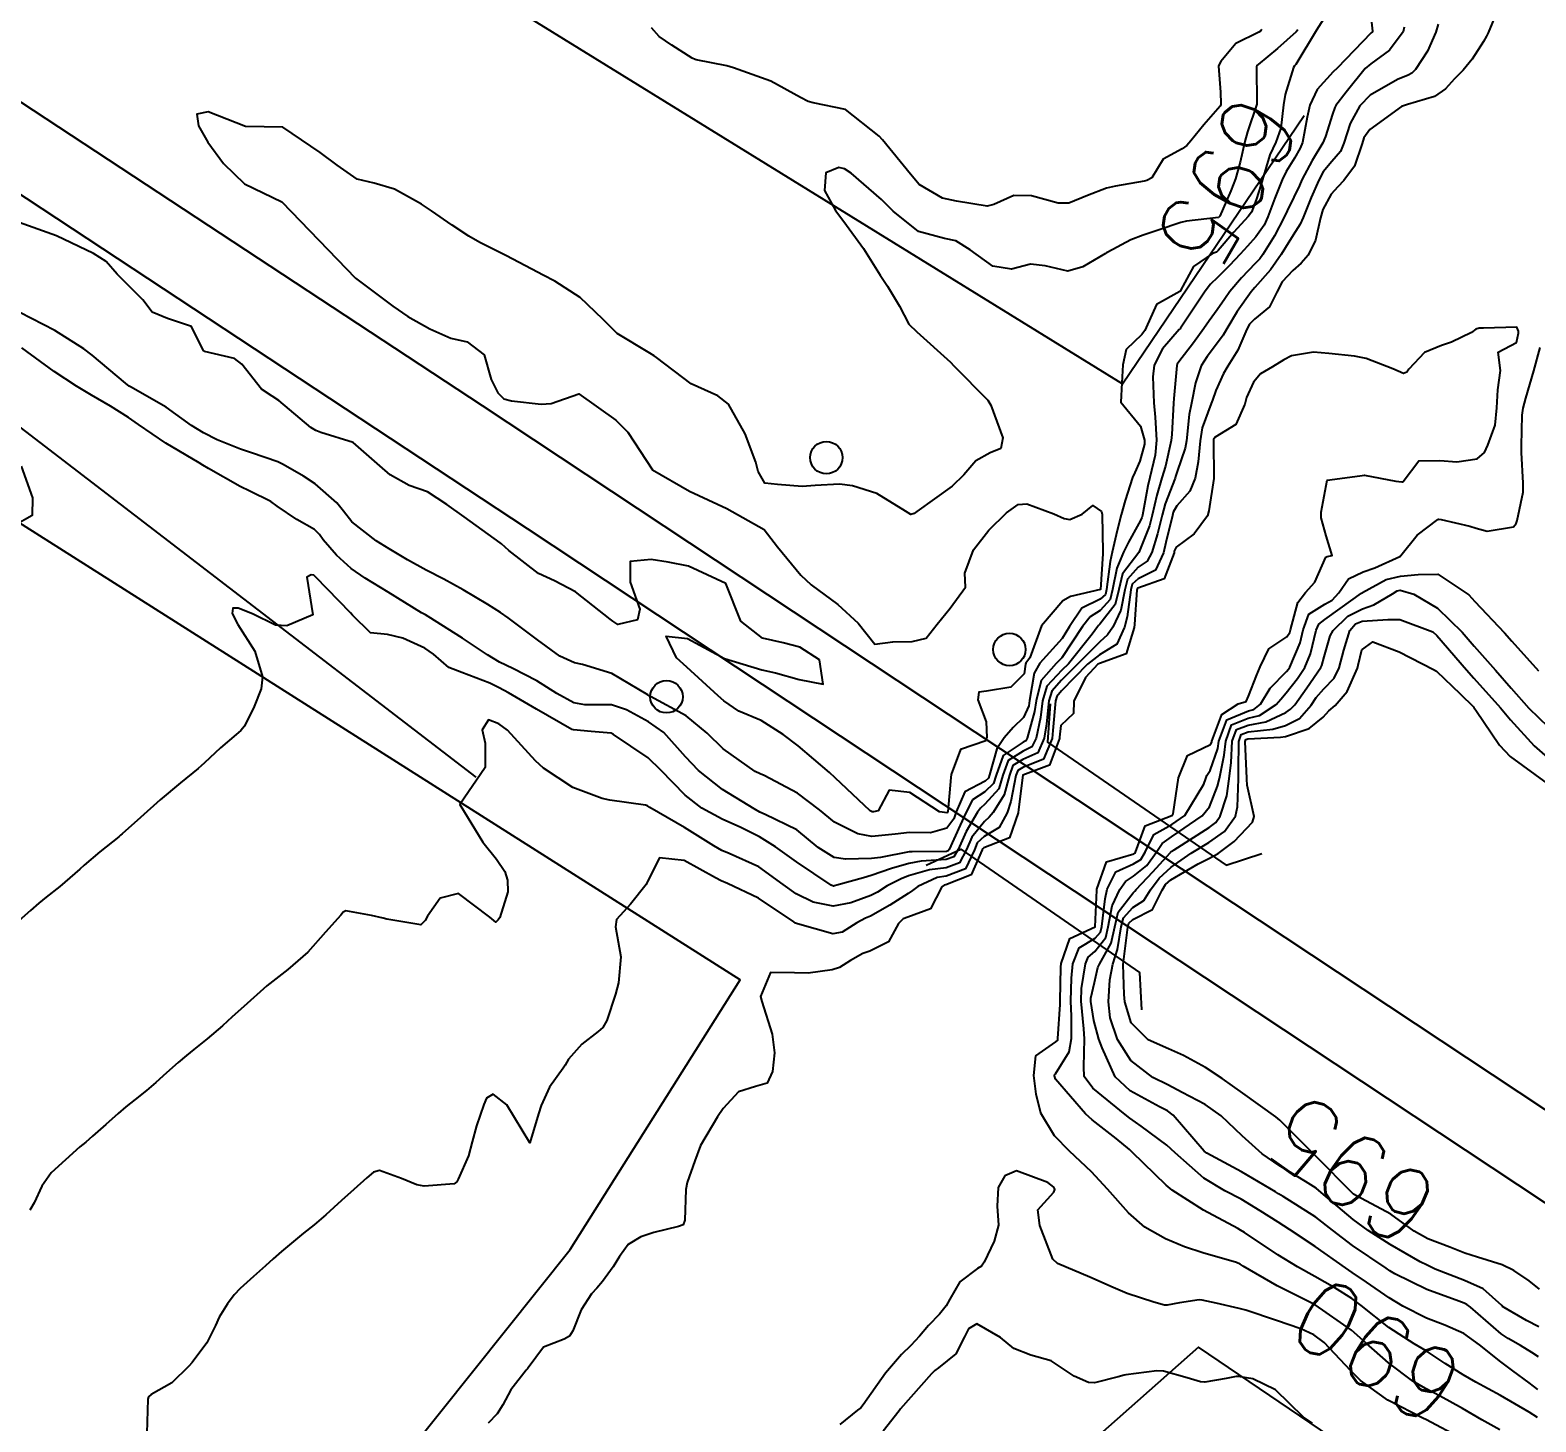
# Model space of a CAD drawing. Header units: metres. Extents: x 286371 to 293043, y 7462578 to 7466404.
# Drawn here: x 286857.3 to 286937.7, y 7465821.5 to 7465895.7 of the extents above; entities that cross this region are included whole.
import ezdxf
from ezdxf.enums import TextEntityAlignment as Align

# ---------------------------------------------------------------- set-up
doc = ezdxf.new("R2010")
doc.units = ezdxf.units.M
doc.header["$MEASUREMENT"] = 0
for name, color, linetype in [('Cotas', 45, 'Continuous'), ('Curvas de Nivel 1m', 11, 'Continuous'), ('Curvas de Nivel 5m', 15, 'Continuous'), ('Divisas', 45, 'Continuous'), ('Edificações', 30, 'Continuous'), ('Linha Férrea', 20, 'Continuous'), ('Pontes_Viadutos_Tubos', 190, 'Continuous'), ('Postes', 20, 'Continuous')]:
    doc.layers.add(name, color=color, linetype=linetype)
doc.styles.add('Style-STANDARD', font='STANDARD.shx')

msp = doc.modelspace()

# ---------------------------------------------------------------- linework, layer by layer
at = {"layer": 'Curvas de Nivel 1m', "flags": 128}
for points, elevation in [([(286935.667, 7465896.839), (286935.147, 7465895.581), (286935.074, 7465895.419), (286934.907, 7465895.123), (286934.303, 7465894.183), (286933.825, 7465893.6), (286933.352, 7465893.133), (286932.869, 7465892.601), (286932.294, 7465892.191), (286930.856, 7465891.774), (286930.532, 7465891.651), (286928.835, 7465890.423), (286928.523, 7465889.994), (286928.432, 7465889.69), (286928.027, 7465888.474), (286927.46, 7465887.704), (286927.124, 7465887.375), (286926.783, 7465886.973), (286926.333, 7465886.159), (286926.206, 7465885.723), (286925.939, 7465884.534), (286925.551, 7465883.732), (286925.173, 7465883.292), (286924.722, 7465882.916), (286924.168, 7465882.297), (286923.873, 7465881.757), (286923.487, 7465880.968), (286922.682, 7465880.318), (286922.409, 7465880.048), (286922.272, 7465879.78), (286921.787, 7465878.657), (286921.253, 7465877.795), (286921.022, 7465877.415), (286920.625, 7465876.509), (286920.442, 7465875.982), (286920.377, 7465875.808), (286919.888, 7465874.522), (286919.78, 7465873.817), (286919.687, 7465872.698), (286919.519, 7465871.82), (286919.232, 7465871.136), (286918.532, 7465870.344), (286918.349, 7465870.015), (286918.3, 7465869.838), (286917.947, 7465868.398), (286917.82, 7465867.845), (286917.404, 7465866.926), (286916.473, 7465866.464), (286916.158, 7465866.18), (286916.085, 7465865.87), (286915.886, 7465864.429), (286915.755, 7465863.875), (286915.337, 7465862.964), (286914.412, 7465862.4), (286913.769, 7465861.907), (286912.382, 7465860.481), (286912.133, 7465860.183), (286912.061, 7465859.939), (286911.925, 7465858.366), (286911.878, 7465857.941), (286911.427, 7465856.842), (286910.32, 7465856.381), (286910.049, 7465856.237), (286909.955, 7465855.97), (286909.684, 7465854.575), (286909.486, 7465853.976), (286909.065, 7465853.185), (286908.258, 7465852.715), (286907.889, 7465852.362), (286907.75, 7465852.002), (286907.259, 7465850.979), (286906.223, 7465850.592), (286905.742, 7465850.513), (286904.72, 7465850.047), (286904.433, 7465849.829), (286904.208, 7465849.669), (286903.224, 7465849.049), (286902.192, 7465848.458), (286901.933, 7465848.344), (286901.464, 7465848.095), (286900.682, 7465847.601), (286900.175, 7465847.515), (286898.288, 7465848.047), (286898.193, 7465848.083), (286898.092, 7465848.146), (286896.213, 7465849.417), (286894.56, 7465850.199), (286894.226, 7465850.343), (286893.928, 7465850.509), (286892.242, 7465851.424), (286890.927, 7465851.571), (286890.268, 7465850.264), (286890.259, 7465850.229), (286890.222, 7465850.148), (286889.385, 7465849.099), (286888.641, 7465848.288), (286888.589, 7465847.888), (286888.866, 7465846.284), (286888.747, 7465844.896), (286888.578, 7465844.296), (286888.113, 7465842.893), (286887.903, 7465842.511), (286887.655, 7465842.311), (286886.778, 7465841.636), (286886.081, 7465840.82), (286885.903, 7465840.51), (286885.785, 7465840.339), (286885.065, 7465839.338), (286884.615, 7465838.356), (286884.479, 7465837.914), (286884.004, 7465836.364), (286882.779, 7465838.383), (286882.053, 7465838.96), (286881.701, 7465838.748), (286881.549, 7465838.402), (286881.167, 7465837.267), (286880.941, 7465836.411), (286880.746, 7465835.667), (286880.195, 7465834.421), (286880.114, 7465834.28), (286879.97, 7465834.17), (286878.37, 7465834.055), (286877.977, 7465834.125), (286877.161, 7465834.467), (286875.99, 7465834.892), (286875.675, 7465834.803), (286875.318, 7465834.494), (286874.614, 7465833.866), (286873.966, 7465833.284), (286873.56, 7465832.92), (286873.121, 7465832.527), (286872.494, 7465831.985), (286871.939, 7465831.535), (286871.394, 7465831.091), (286870.766, 7465830.562), (286870.316, 7465830.168), (286869.913, 7465829.805), (286869.264, 7465829.223), (286868.55, 7465828.595), (286868.233, 7465828.253), (286867.882, 7465827.781), (286867.428, 7465827.053), (286867.236, 7465826.614), (286866.777, 7465825.689), (286865.986, 7465824.641), (286865.821, 7465824.447), (286864.914, 7465823.556), (286863.799, 7465822.926), (286863.658, 7465822.815), (286863.617, 7465822.677), (286863.569, 7465820.877)], 691), ([(286930.673, 7465895.893), (286930.627, 7465895.649), (286929.894, 7465894.665), (286928.888, 7465893.938), (286928.599, 7465893.68), (286927.582, 7465892.417), (286927.025, 7465891.712), (286926.964, 7465891.601), (286926.847, 7465891.243), (286926.482, 7465890.066), (286926.33, 7465889.722), (286925.767, 7465888.773), (286925.216, 7465887.738), (286925.085, 7465887.445), (286924.78, 7465886.828), (286924.424, 7465886.095), (286924.274, 7465885.752), (286923.757, 7465884.751), (286923.132, 7465883.768), (286922.965, 7465883.536), (286922.727, 7465883.273), (286921.986, 7465882.515), (286921.375, 7465881.794), (286921.093, 7465881.404), (286920.689, 7465880.816), (286920.265, 7465880.226), (286919.975, 7465879.815), (286919.429, 7465879.057), (286918.647, 7465878.026), (286918.566, 7465877.915), (286918.532, 7465877.836), (286918.377, 7465876.079), (286918.359, 7465875.838), (286918.273, 7465874.155), (286918.238, 7465873.84), (286917.932, 7465872.476), (286917.747, 7465871.847), (286917.469, 7465870.921), (286917.23, 7465869.854), (286917.079, 7465869.293), (286916.504, 7465867.864), (286915.639, 7465866.715), (286915.438, 7465865.88), (286915.247, 7465865.088), (286914.436, 7465864.032), (286914.362, 7465863.968), (286914.306, 7465863.896), (286914.021, 7465863.495), (286912.75, 7465861.928), (286912.399, 7465861.591), (286911.595, 7465860.737), (286911.372, 7465859.949), (286911.259, 7465859.053), (286911.024, 7465857.954), (286910.798, 7465857.495), (286910.334, 7465857.261), (286909.531, 7465856.771), (286909.248, 7465855.98), (286909.036, 7465855.246), (286908.291, 7465854.425), (286908.057, 7465854.228), (286907.894, 7465854), (286907.296, 7465852.976), (286906.867, 7465852.015), (286906.641, 7465851.616), (286906.236, 7465851.474), (286904.895, 7465851.39), (286904.238, 7465851.271), (286903.304, 7465850.997), (286902.232, 7465850.627), (286901.817, 7465850.504), (286900.395, 7465850.112), (286900.267, 7465850.07), (286900.223, 7465850.066), (286900.096, 7465850.116), (286898.242, 7465851.349), (286897.115, 7465852.162), (286896.262, 7465852.693), (286895.278, 7465853.181), (286894.276, 7465853.638), (286893.198, 7465854.221), (286892.294, 7465854.912), (286891.001, 7465856.254), (286890.324, 7465856.904), (286888.484, 7465858.15), (286888.343, 7465858.213), (286887.277, 7465858.31), (286886.345, 7465858.394), (286886.248, 7465858.423), (286884.361, 7465859.505), (286882.867, 7465860.377), (286882.378, 7465860.646), (286881.879, 7465860.894), (286880.39, 7465861.459), (286879.694, 7465861.729), (286878.875, 7465862.437), (286878.409, 7465862.759), (286877.236, 7465863.288), (286876.419, 7465863.492), (286875.504, 7465863.576), (286874.541, 7465864.512), (286874.437, 7465864.64), (286872.59, 7465866.542), (286872.533, 7465866.601), (286872.476, 7465866.644), (286872.345, 7465866.677), (286872.104, 7465866.55), (286872.434, 7465864.544), (286871.042, 7465863.955), (286870.432, 7465863.989), (286869.215, 7465864.593), (286868.448, 7465864.891), (286868.169, 7465864.888), (286868.117, 7465864.609), (286868.435, 7465864.025), (286869.344, 7465862.59), (286869.752, 7465861.219), (286869.682, 7465860.585), (286869.301, 7465859.65), (286868.78, 7465858.598), (286868.58, 7465858.361), (286868.337, 7465858.151), (286867.508, 7465857.435), (286866.641, 7465856.63), (286866.469, 7465856.475), (286866.31, 7465856.344), (286865.376, 7465855.57), (286864.284, 7465854.664), (286863.23, 7465853.72), (286862.256, 7465852.848), (286862.174, 7465852.777), (286862.072, 7465852.697), (286861.06, 7465851.894), (286860.231, 7465851.186), (286859.988, 7465850.968), (286859.724, 7465850.732), (286858.92, 7465850.037), (286858.205, 7465849.469), (286857.809, 7465849.151), (286857.361, 7465848.767), (286856.746, 7465848.215)], 693), ([(286928.921, 7465896.159), (286928.98, 7465895.673), (286928.961, 7465895.626), (286928.913, 7465895.584), (286927.102, 7465893.71), (286926.881, 7465893.502), (286926.027, 7465892.566), (286925.639, 7465891.733), (286925.497, 7465891.081), (286925.252, 7465889.738), (286925.13, 7465889.429), (286924.811, 7465888.905), (286924.369, 7465888.182), (286924.164, 7465887.754), (286923.766, 7465886.773), (286923.401, 7465885.765), (286923.197, 7465885.329), (286922.748, 7465884.709), (286922.308, 7465884.213), (286921.915, 7465883.787), (286921.351, 7465883.169), (286920.715, 7465882.54), (286920.334, 7465882.186), (286920.055, 7465881.814), (286919.513, 7465881.001), (286918.738, 7465879.833), (286918.71, 7465879.798), (286918.673, 7465879.752), (286917.772, 7465878.733), (286917.337, 7465877.854), (286917.263, 7465877.227), (286917.321, 7465875.854), (286917.38, 7465875.075), (286917.46, 7465873.851), (286917.376, 7465873.048), (286917.092, 7465871.856), (286916.993, 7465871.412), (286916.705, 7465869.862), (286916.668, 7465869.716), (286916.517, 7465869.414), (286915.956, 7465868.419), (286915.696, 7465867.876), (286915.333, 7465867.03), (286915.114, 7465865.885), (286914.988, 7465865.354), (286914.447, 7465864.775), (286913.913, 7465864.431), (286913.504, 7465863.908), (286912.409, 7465862.241), (286912.099, 7465861.939), (286911.308, 7465861.033), (286911.029, 7465859.955), (286910.946, 7465859.375), (286910.558, 7465857.961), (286910.483, 7465857.821), (286910.341, 7465857.742), (286909.273, 7465857.037), (286908.894, 7465855.986), (286908.763, 7465855.53), (286908.301, 7465855.093), (286907.638, 7465854.661), (286907.292, 7465854.009), (286906.977, 7465853.307), (286906.385, 7465852.022), (286906.33, 7465851.936), (286906.242, 7465851.903), (286904.407, 7465851.896), (286904.251, 7465851.884), (286902.726, 7465851.596), (286902.246, 7465851.528), (286900.853, 7465851.497), (286900.246, 7465851.59), (286899.399, 7465852.127), (286898.268, 7465853.064), (286896.575, 7465853.875), (286896.282, 7465854.011), (286895.983, 7465854.179), (286894.299, 7465855.222), (286893.009, 7465856.224), (286892.325, 7465856.964), (286891.159, 7465858.252), (286890.352, 7465858.825), (286889.175, 7465859.469), (286888.366, 7465859.725), (286886.942, 7465859.739), (286886.367, 7465859.842), (286885.449, 7465860.338), (286884.384, 7465861.007), (286883.096, 7465861.671), (286882.399, 7465862.016), (286881.747, 7465862.394), (286880.417, 7465863.283), (286878.581, 7465864.442), (286878.435, 7465864.527), (286878.237, 7465864.647), (286876.453, 7465865.738), (286875.228, 7465866.493), (286874.482, 7465867.011), (286873.691, 7465867.719), (286872.979, 7465868.535), (286872.782, 7465868.813), (286872.512, 7465869.089), (286871.584, 7465869.617), (286870.531, 7465870.338), (286870.184, 7465870.58), (286869.076, 7465871.128), (286868.546, 7465871.382), (286866.855, 7465872.335), (286866.562, 7465872.514), (286866.356, 7465872.638), (286864.58, 7465873.7), (286863.129, 7465874.686), (286862.6, 7465875.061), (286861.641, 7465875.677), (286860.617, 7465876.263), (286859.814, 7465876.737), (286858.635, 7465877.517), (286856.897, 7465878.781)], 694), ([(286932.488, 7465896.053), (286932.364, 7465895.623), (286931.92, 7465894.608), (286931.281, 7465893.638), (286931.086, 7465893.436), (286930.879, 7465893.336), (286930.316, 7465893.096), (286928.863, 7465892.257), (286928.312, 7465891.693), (286927.788, 7465890.752), (286927.46, 7465889.705), (286927.272, 7465889.253), (286926.809, 7465888.73), (286926.352, 7465888.17), (286926.113, 7465887.725), (286925.704, 7465886.807), (286925.273, 7465885.737), (286925.122, 7465885.375), (286924.75, 7465884.788), (286924.347, 7465884.144), (286924.116, 7465883.754), (286923.543, 7465882.941), (286922.707, 7465881.995), (286922.6, 7465881.882), (286922.512, 7465881.777), (286921.761, 7465880.716), (286921.206, 7465879.796), (286921.011, 7465879.457), (286920.662, 7465878.971), (286920.153, 7465878.311), (286919.845, 7465877.816), (286919.542, 7465876.909), (286919.321, 7465875.824), (286919.204, 7465875.226), (286919.049, 7465873.827), (286918.987, 7465873.42), (286918.559, 7465872.181), (286918.473, 7465871.917), (286918.446, 7465871.836), (286917.921, 7465870.456), (286917.76, 7465869.846), (286917.504, 7465868.855), (286917.197, 7465867.854), (286916.951, 7465867.394), (286916.482, 7465867.075), (286915.9, 7465866.446), (286915.762, 7465865.875), (286915.548, 7465864.777), (286915.131, 7465863.884), (286914.847, 7465863.469), (286914.422, 7465863.089), (286913.248, 7465861.918), (286912.391, 7465861.057), (286911.865, 7465860.459), (286911.717, 7465859.944), (286911.587, 7465858.714), (286911.459, 7465857.948), (286911.113, 7465857.168), (286910.327, 7465856.809), (286909.791, 7465856.504), (286909.602, 7465855.975), (286909.332, 7465854.94), (286908.734, 7465853.988), (286908.526, 7465853.744), (286908.274, 7465853.505), (286907.597, 7465852.664), (286907.321, 7465852.008), (286906.95, 7465851.297), (286906.229, 7465851.035), (286905.339, 7465850.93), (286904.225, 7465850.61), (286903.826, 7465850.456), (286903.076, 7465850.072), (286902.565, 7465849.732), (286902.213, 7465849.555), (286901.134, 7465849.172), (286900.202, 7465848.998), (286899.127, 7465849.209), (286898.217, 7465849.65), (286897.526, 7465850.155), (286896.238, 7465851.093), (286894.646, 7465851.8), (286894.25, 7465851.962), (286893.829, 7465852.211), (286892.268, 7465853.19), (286890.407, 7465854.263), (286890.285, 7465854.336), (286890.178, 7465854.374), (286888.289, 7465854.644), (286887.864, 7465854.728), (286886.299, 7465855.32), (286884.733, 7465856.348), (286884.32, 7465856.752), (286882.828, 7465858.377), (286882.349, 7465858.726), (286881.806, 7465858.939), (286881.467, 7465858.398), (286881.624, 7465857.689), (286881.632, 7465856.398), (286880.284, 7465854.424), (286881.507, 7465852.406), (286882.241, 7465851.493), (286882.68, 7465850.834), (286882.824, 7465850.385), (286882.846, 7465849.753), (286882.405, 7465848.391), (286882.33, 7465848.254), (286882.19, 7465848.138), (286881.878, 7465848.399), (286880.213, 7465849.675), (286879.227, 7465849.421), (286878.549, 7465848.449), (286878.421, 7465848.22), (286878.187, 7465847.99), (286876.382, 7465848.29), (286876.192, 7465848.342), (286875.565, 7465848.494), (286874.197, 7465848.735), (286874.05, 7465848.663), (286873.921, 7465848.519), (286873.109, 7465847.602), (286872.164, 7465846.544), (286871.09, 7465845.62), (286870.138, 7465844.86), (286869.978, 7465844.735), (286869.801, 7465844.579), (286868.922, 7465843.792), (286868.111, 7465843.066), (286867.868, 7465842.848), (286867.604, 7465842.612), (286866.8, 7465841.917), (286866.085, 7465841.349), (286865.689, 7465841.031), (286865.241, 7465840.647), (286864.626, 7465840.095), (286864.058, 7465839.588), (286863.561, 7465839.162), (286862.953, 7465838.681), (286862.446, 7465838.28), (286862.033, 7465837.925), (286861.384, 7465837.343), (286860.681, 7465836.714), (286860.323, 7465836.406), (286860.005, 7465836.144), (286858.47, 7465834.755), (286857.973, 7465834.042), (286857.567, 7465833.164), (286857.319, 7465832.774)], 692), ([(286923.071, 7465895.772), (286923.004, 7465895.681), (286922.912, 7465895.63), (286921.68, 7465895.015), (286920.888, 7465894.054), (286920.79, 7465893.901), (286920.757, 7465893.806), (286920.863, 7465892.427), (286920.888, 7465891.804), (286920.885, 7465891.773), (286920.852, 7465891.676), (286919.983, 7465890.672), (286919.278, 7465889.828), (286919.069, 7465889.582), (286918.818, 7465889.405), (286917.814, 7465888.844), (286917.204, 7465887.858), (286916.943, 7465887.711), (286916.791, 7465887.677), (286915.262, 7465887.412), (286914.785, 7465887.295), (286913.777, 7465886.911), (286912.773, 7465886.508), (286912.206, 7465886.5), (286910.778, 7465886.893), (286909.834, 7465886.913), (286908.771, 7465886.436), (286908.422, 7465886.337), (286906.773, 7465886.616), (286906.035, 7465886.769), (286904.793, 7465887.492), (286904.333, 7465888.052), (286902.831, 7465889.877), (286902.647, 7465890.077), (286900.855, 7465891.493), (286899.135, 7465891.855), (286898.861, 7465891.926), (286898.457, 7465892.141), (286896.877, 7465893.006), (286895.619, 7465893.447), (286894.887, 7465893.724), (286894.517, 7465893.83), (286892.893, 7465894.143), (286892.83, 7465894.162), (286892.667, 7465894.229), (286891.581, 7465894.927), (286890.911, 7465895.388), (286890.503, 7465895.848)], 697), ([(286924.995, 7465895.743), (286924.912, 7465895.639), (286923.909, 7465894.749), (286922.886, 7465893.9), (286922.817, 7465893.844), (286922.786, 7465893.776), (286922.814, 7465891.816), (286922.808, 7465891.775), (286922.314, 7465890.3), (286922.177, 7465889.784), (286921.916, 7465888.68), (286921.666, 7465887.791), (286921.423, 7465887.157), (286920.832, 7465885.803), (286920.804, 7465885.764), (286920.763, 7465885.737), (286919.049, 7465885.54), (286918.759, 7465885.471), (286917.55, 7465885.054), (286916.748, 7465884.796), (286916.081, 7465884.538), (286914.859, 7465883.893), (286914.781, 7465883.846), (286914.733, 7465883.818), (286913.531, 7465883.103), (286912.718, 7465882.872), (286911.515, 7465883.15), (286910.723, 7465883.243), (286909.715, 7465882.974), (286908.721, 7465883.136), (286907.508, 7465884.003), (286906.741, 7465884.487), (286906.147, 7465884.619), (286904.748, 7465884.991), (286903.397, 7465886.065), (286902.783, 7465886.688), (286901.151, 7465888.099), (286900.808, 7465888.338), (286900.508, 7465888.409), (286899.807, 7465888.119), (286899.733, 7465887.177), (286900.325, 7465886.111), (286900.762, 7465885.526), (286901.813, 7465884.088), (286902.713, 7465882.651), (286903.094, 7465882.069), (286903.734, 7465881.013), (286904.241, 7465880.051), (286904.668, 7465879.63), (286906.455, 7465878.017), (286906.641, 7465877.828), (286908.448, 7465875.987), (286908.61, 7465875.73), (286909.254, 7465873.974), (286909.14, 7465873.411), (286908.572, 7465873.172), (286907.807, 7465872.755), (286907.166, 7465872.005), (286906.545, 7465871.402), (286904.666, 7465870.052), (286904.523, 7465869.951), (286904.35, 7465869.885), (286904.056, 7465870.061), (286902.538, 7465871.005), (286901.233, 7465871.415), (286900.545, 7465871.503), (286899.245, 7465871.433), (286898.543, 7465871.391), (286897.227, 7465871.481), (286896.545, 7465871.562), (286896.188, 7465872.18), (286896.066, 7465872.678), (286895.503, 7465874.191), (286894.608, 7465875.78), (286894.039, 7465876.213), (286892.623, 7465876.858), (286890.777, 7465878.263), (286890.655, 7465878.358), (286890.424, 7465878.501), (286888.673, 7465879.554), (286887.91, 7465880.306), (286886.701, 7465881.468), (286885.344, 7465882.345), (286884.719, 7465882.663), (286884.113, 7465882.974), (286882.734, 7465883.704), (286881.347, 7465884.405), (286880.749, 7465884.746), (286879.868, 7465885.318), (286878.769, 7465886.094), (286878.23, 7465886.453), (286876.786, 7465887.25), (286875.711, 7465887.57), (286874.793, 7465887.776), (286873.738, 7465888.52), (286872.814, 7465889.198), (286870.834, 7465890.564), (286868.834, 7465890.594), (286866.845, 7465891.375), (286866.232, 7465891.245), (286866.332, 7465890.632), (286866.821, 7465889.752), (286867.662, 7465888.612), (286868.788, 7465887.524), (286870.774, 7465886.564), (286872.744, 7465884.534), (286874.714, 7465882.504), (286876.692, 7465880.998), (286877.496, 7465880.462), (286878.674, 7465879.793), (286879.792, 7465879.303), (286880.664, 7465879.097), (286881.574, 7465878.401), (286881.945, 7465877.084), (286882.304, 7465876.389), (286882.619, 7465876.056), (286883.038, 7465875.958), (286884.615, 7465875.783), (286885.144, 7465875.816), (286886.624, 7465876.324), (286888.596, 7465874.914), (286889.235, 7465874.285), (286890.554, 7465872.264), (286892.538, 7465871.134), (286894.524, 7465870.204), (286896.508, 7465869.097), (286897.236, 7465868.163), (286898.472, 7465866.645), (286899.034, 7465866.136), (286900.449, 7465865.087), (286901.541, 7465864.098), (286902.417, 7465862.968), (286903.392, 7465863.097), (286904.42, 7465863.115), (286905.17, 7465863.296), (286905.756, 7465864.035), (286906.447, 7465864.899), (286907.257, 7465866.013), (286907.225, 7465866.763), (286907.68, 7465868.007), (286908.51, 7465869.055), (286909.455, 7465869.97), (286910.072, 7465870.42), (286910.532, 7465870.451), (286911.974, 7465869.933), (286912.52, 7465869.683), (286912.823, 7465869.616), (286913.488, 7465869.91), (286914.057, 7465870.376), (286914.526, 7465870.05), (286914.551, 7465869.894), (286914.554, 7465869.863), (286914.59, 7465867.893), (286914.587, 7465867.799), (286914.472, 7465865.894), (286912.863, 7465865.513), (286912.454, 7465865.283), (286911.31, 7465863.947), (286910.699, 7465862.249), (286910.475, 7465861.963), (286910.457, 7465861.91), (286910.396, 7465861.396), (286909.679, 7465860.68), (286908.381, 7465860.459), (286907.979, 7465860.401), (286907.924, 7465860.001), (286908.357, 7465858.826), (286908.397, 7465857.994), (286908.391, 7465857.947), (286908.341, 7465857.821), (286906.994, 7465857.355), (286906.498, 7465856.022), (286906.475, 7465855.859), (286906.314, 7465854.024), (286906.308, 7465853.999), (286906.283, 7465853.976), (286905.877, 7465854.031), (286904.299, 7465855.055), (286903.195, 7465855.177), (286902.6, 7465854.08), (286902.347, 7465854.02), (286902.283, 7465854.025), (286902.17, 7465854.086), (286900.31, 7465855.833), (286900, 7465856.119), (286898.335, 7465857.552), (286897.529, 7465858.157), (286896.355, 7465858.895), (286895.162, 7465859.393), (286894.37, 7465859.942), (286894.067, 7465860.209), (286892.397, 7465861.742), (286891.837, 7465862.243), (286891.283, 7465863.39), (286892.42, 7465863.275), (286894.404, 7465862.204), (286896.395, 7465861.602), (286897.119, 7465861.438), (286898.388, 7465861.085), (286899.671, 7465860.839), (286899.471, 7465862.128), (286898.414, 7465862.819), (286897.527, 7465863.048), (286896.421, 7465863.297), (286895.27, 7465864.192), (286894.464, 7465866.204), (286892.477, 7465867.126), (286891.39, 7465867.341), (286890.483, 7465867.496), (286889.373, 7465867.389), (286889.357, 7465866.281), (286889.883, 7465864.833), (286889.763, 7465864.275), (286888.703, 7465864.017), (286888.432, 7465864.189), (286888.305, 7465864.296), (286886.456, 7465865.758), (286885.333, 7465866.341), (286884.47, 7465866.735), (286882.897, 7465867.97), (286882.493, 7465868.327), (286882.429, 7465868.385), (286880.514, 7465869.765), (286879.582, 7465870.429), (286878.544, 7465871.094), (286877.564, 7465871.444), (286876.557, 7465872.007), (286876.007, 7465872.483), (286874.582, 7465873.73), (286872.853, 7465874.268), (286872.592, 7465874.367), (286872.315, 7465874.539), (286870.615, 7465875.963), (286870.255, 7465876.208), (286869.683, 7465876.579), (286868.644, 7465877.906), (286868.254, 7465878.208), (286866.653, 7465878.587), (286866.627, 7465878.598), (286866.599, 7465878.626), (286865.951, 7465879.917), (286864.679, 7465880.342), (286863.864, 7465880.677), (286863.364, 7465881.351), (286862.704, 7465882.001), (286861.985, 7465882.705), (286861.405, 7465883.391), (286860.73, 7465883.813), (286858.744, 7465884.754), (286856.754, 7465885.469)], 696), ([(286937.787, 7465821.711), (286937.346, 7465821.996), (286935.804, 7465822.875), (286934.496, 7465823.594), (286933.82, 7465823.993), (286932.852, 7465824.596), (286931.838, 7465825.257), (286931.198, 7465825.644), (286929.857, 7465826.506), (286928.381, 7465827.687), (286927.88, 7465828.06), (286926.972, 7465828.624), (286925.897, 7465829.232), (286924.983, 7465829.738), (286923.924, 7465830.387), (286922.148, 7465831.574), (286921.943, 7465831.706), (286921.802, 7465831.787), (286919.958, 7465832.774), (286918.298, 7465833.84), (286917.978, 7465834.109), (286916.154, 7465835.872), (286916.006, 7465836.005), (286915.303, 7465836.597), (286914.029, 7465837.599), (286913.665, 7465837.91), (286912.062, 7465839.765), (286912.009, 7465839.935), (286912.014, 7465839.986), (286912.066, 7465840.051), (286912.796, 7465841.211), (286912.92, 7465841.922), (286912.917, 7465843.117), (286912.891, 7465843.923), (286912.914, 7465845.151), (286912.991, 7465845.922), (286913.32, 7465846.764), (286914.175, 7465847.291), (286914.472, 7465847.608), (286914.538, 7465847.899), (286914.713, 7465849.39), (286914.823, 7465849.895), (286915.291, 7465850.826), (286916.235, 7465851.249), (286916.62, 7465851.487), (286916.841, 7465851.865), (286917.309, 7465852.808), (286918.267, 7465853.348), (286918.969, 7465853.831), (286919.988, 7465855.5), (286920.086, 7465855.808), (286920.149, 7465855.964), (286920.31, 7465856.225), (286920.729, 7465857.398), (286920.783, 7465857.798), (286921.208, 7465858.934), (286922.359, 7465859.408), (286922.653, 7465859.477), (286923.009, 7465859.765), (286923.517, 7465860.617), (286924.391, 7465861.517), (286924.5, 7465861.635), (286924.566, 7465861.742), (286925.115, 7465863.033), (286925.275, 7465863.732), (286925.592, 7465864.576), (286926.445, 7465865.102), (286926.836, 7465865.321), (286927.189, 7465865.703), (286927.703, 7465866.462), (286928.477, 7465866.823), (286929.11, 7465867.046), (286930.442, 7465867.655), (286930.468, 7465867.671), (286930.485, 7465867.701), (286931.359, 7465868.79), (286932.468, 7465869.625), (286932.496, 7465869.643), (286932.514, 7465869.645), (286932.646, 7465869.622), (286934.184, 7465869.274), (286934.508, 7465869.165), (286935.098, 7465868.992), (286936.509, 7465869.231), (286936.657, 7465869.417), (286936.701, 7465869.562), (286937.014, 7465871.08), (286937.023, 7465871.557), (286936.937, 7465873.198), (286936.934, 7465873.559), (286936.977, 7465875.188), (286937.022, 7465875.558), (286937.16, 7465876.091), (286937.588, 7465877.546), (286937.925, 7465878.801)], 691), ([(286856.864, 7465872.476), (286857.475, 7465870.77), (286857.457, 7465869.833), (286856.512, 7465869.3)], 694), ([(286937.809, 7465823.204), (286937.336, 7465823.552), (286936.467, 7465824.205), (286935.831, 7465824.672), (286934.692, 7465825.592), (286933.853, 7465826.192), (286932.841, 7465826.638), (286931.865, 7465827.013), (286930.608, 7465827.653), (286929.88, 7465828.088), (286928.655, 7465828.921), (286927.9, 7465829.446), (286927.539, 7465829.7), (286925.926, 7465830.84), (286924.551, 7465831.745), (286923.95, 7465832.126), (286922.985, 7465832.742), (286921.968, 7465833.362), (286921.099, 7465833.798), (286919.984, 7465834.476), (286918.457, 7465835.838), (286918.01, 7465836.242), (286916.632, 7465837.258), (286916.031, 7465837.685), (286915.784, 7465837.878), (286914.055, 7465839.273), (286913.601, 7465839.911), (286913.57, 7465840.413), (286913.604, 7465841.912), (286913.568, 7465842.446), (286913.433, 7465843.915), (286913.447, 7465844.602), (286913.657, 7465845.912), (286913.807, 7465846.262), (286914.164, 7465846.568), (286914.749, 7465847.323), (286914.88, 7465847.894), (286915.087, 7465849.004), (286915.493, 7465849.885), (286915.798, 7465850.303), (286916.225, 7465850.591), (286916.942, 7465851.156), (286917.443, 7465851.856), (286917.76, 7465852.343), (286918.257, 7465852.686), (286919.89, 7465853.812), (286920.281, 7465854.293), (286920.702, 7465855.394), (286920.81, 7465855.797), (286921.071, 7465857.045), (286921.146, 7465857.792), (286921.463, 7465858.672), (286922.353, 7465859.028), (286922.96, 7465859.16), (286923.846, 7465859.752), (286924.085, 7465860.032), (286924.374, 7465860.382), (286924.985, 7465861.135), (286925.373, 7465861.73), (286925.679, 7465862.451), (286925.983, 7465863.721), (286926.115, 7465864.035), (286926.433, 7465864.295), (286927.265, 7465864.879), (286928.402, 7465865.685), (286928.432, 7465865.707), (286928.455, 7465865.723), (286929.716, 7465866.419), (286930.468, 7465866.607), (286931.426, 7465866.683), (286932.47, 7465866.713), (286934.118, 7465865.599), (286934.449, 7465865.251), (286936.02, 7465863.571), (286936.418, 7465863.138), (286937.839, 7465861.543)], 692), ([(286937.835, 7465824.952), (286937.477, 7465825.18), (286936.872, 7465825.554), (286936.213, 7465825.93), (286935.853, 7465826.18), (286934.206, 7465827.599), (286934.019, 7465827.745), (286933.877, 7465827.814), (286933.581, 7465827.907), (286931.888, 7465828.533), (286930.18, 7465829.38), (286929.902, 7465829.539), (286929.705, 7465829.667), (286927.922, 7465830.888), (286926.849, 7465831.711), (286925.954, 7465832.391), (286924.222, 7465833.499), (286923.972, 7465833.649), (286923.8, 7465833.757), (286921.99, 7465834.82), (286920.138, 7465835.812), (286920.006, 7465835.913), (286918.351, 7465837.84), (286918.037, 7465838.067), (286917.609, 7465838.282), (286916.053, 7465839.13), (286915.243, 7465839.887), (286914.547, 7465841.438), (286914.38, 7465841.9), (286914.109, 7465842.886), (286913.953, 7465843.907), (286913.954, 7465844.08), (286914.139, 7465844.909), (286914.332, 7465845.721), (286914.416, 7465845.901), (286915.038, 7465847.024), (286915.228, 7465847.889), (286915.413, 7465848.669), (286916.212, 7465849.707), (286916.299, 7465849.787), (286916.378, 7465849.872), (286917.264, 7465850.823), (286918.186, 7465851.845), (286918.213, 7465851.876), (286918.245, 7465851.899), (286918.399, 7465851.994), (286920.265, 7465853.187), (286920.615, 7465853.453), (286920.859, 7465853.796), (286921.204, 7465854.877), (286921.339, 7465855.789), (286921.441, 7465856.663), (286921.501, 7465857.787), (286921.718, 7465858.409), (286922.347, 7465858.654), (286923.284, 7465858.827), (286924.358, 7465859.329), (286924.607, 7465859.494), (286924.839, 7465859.737), (286925.472, 7465860.634), (286926.224, 7465861.717), (286926.278, 7465861.834), (286926.403, 7465862.292), (286926.716, 7465863.414), (286926.885, 7465863.708), (286927.67, 7465864.461), (286928.442, 7465864.86), (286929.056, 7465865.064), (286930.057, 7465865.66), (286930.296, 7465865.819), (286930.457, 7465865.845), (286931.181, 7465865.644), (286932.443, 7465864.89), (286933.761, 7465863.604), (286934.413, 7465862.858), (286935.537, 7465861.577), (286936.38, 7465860.625), (286937.324, 7465859.55), (286938.349, 7465858.552)], 693), ([(286937.859, 7465826.551), (286937.204, 7465826.888), (286936.015, 7465827.572), (286935.928, 7465827.627), (286935.876, 7465827.686), (286934.885, 7465828.58), (286933.895, 7465829.026), (286932.325, 7465829.628), (286932.038, 7465829.764), (286931.907, 7465829.827), (286931.531, 7465830.019), (286929.923, 7465830.94), (286928.75, 7465831.682), (286927.946, 7465832.278), (286926.242, 7465833.72), (286925.977, 7465833.936), (286925.409, 7465834.306), (286923.995, 7465835.157), (286923.102, 7465835.768), (286922.018, 7465836.744), (286920.898, 7465837.801), (286920.043, 7465838.411), (286918.83, 7465839.056), (286918.058, 7465839.449), (286917.265, 7465839.856), (286916.077, 7465840.754), (286915.374, 7465841.885), (286914.976, 7465843.027), (286914.886, 7465843.893), (286914.972, 7465845.062), (286915.126, 7465845.89), (286915.366, 7465846.686), (286915.577, 7465847.884), (286915.696, 7465848.377), (286916.2, 7465848.916), (286916.771, 7465849.301), (286917.143, 7465849.861), (286917.597, 7465850.481), (286918.232, 7465851.072), (286919.3, 7465851.823), (286920.253, 7465852.38), (286921.082, 7465852.972), (286921.666, 7465853.784), (286921.781, 7465854.283), (286921.825, 7465855.782), (286921.837, 7465856.256), (286921.851, 7465857.782), (286921.972, 7465858.148), (286922.342, 7465858.286), (286923.657, 7465858.442), (286924.347, 7465858.632), (286925.086, 7465859), (286925.714, 7465859.724), (286925.967, 7465860.123), (286926.377, 7465860.593), (286926.93, 7465861.162), (286927.204, 7465861.702), (286927.451, 7465862.657), (286927.773, 7465863.694), (286928.066, 7465864.053), (286928.432, 7465864.196), (286929.803, 7465864.294), (286930.434, 7465864.289), (286932.194, 7465863.628), (286932.421, 7465863.439), (286933.993, 7465861.6), (286934.388, 7465861.159), (286935.804, 7465859.573), (286936.355, 7465858.937), (286937.602, 7465857.545), (286938.325, 7465856.932)], 694), ([(286933.769, 7465820.577), (286931.822, 7465821.596), (286931.784, 7465821.612), (286931.735, 7465821.635), (286929.799, 7465822.636), (286928.346, 7465823.686), (286927.822, 7465824.197), (286926.395, 7465825.716), (286925.85, 7465826.122), (286925.149, 7465826.441), (286923.861, 7465826.875), (286922.214, 7465827.434), (286921.87, 7465827.531), (286920.634, 7465827.803), (286919.886, 7465827.966), (286919.725, 7465827.978), (286918.677, 7465827.833), (286918.015, 7465827.709), (286917.882, 7465827.707), (286917.312, 7465827.853), (286915.891, 7465828.326), (286915.139, 7465828.642), (286913.903, 7465829.193), (286912.171, 7465829.931), (286911.917, 7465830.149), (286911.223, 7465831.945), (286911.123, 7465832.78), (286911.971, 7465833.732), (286912.028, 7465833.879), (286912.017, 7465833.934), (286911.975, 7465833.99), (286911.664, 7465834.254), (286909.988, 7465834.872), (286909.353, 7465834.604), (286909.005, 7465833.979), (286908.953, 7465832.986), (286909.028, 7465831.978), (286908.796, 7465831.116), (286908.252, 7465829.989), (286908.116, 7465829.786), (286907.909, 7465829.659), (286906.953, 7465828.954), (286906.418, 7465828.016), (286906.237, 7465827.661), (286905.872, 7465827.213), (286905.285, 7465826.611), (286904.806, 7465826.04), (286904.344, 7465825.549), (286903.839, 7465825.066), (286902.997, 7465824.071), (286901.798, 7465822.377), (286901.673, 7465822.219), (286901.502, 7465822.099), (286900.556, 7465821.339)], 689), ([(286925.779, 7465821.408), (286925.306, 7465821.732), (286923.805, 7465823.176), (286922.589, 7465823.773), (286921.816, 7465823.899), (286921.701, 7465823.901), (286921.167, 7465823.794), (286920.035, 7465823.586), (286919.811, 7465823.614), (286919.093, 7465823.825), (286917.821, 7465824.176), (286917.472, 7465824.198), (286915.826, 7465823.992), (286915.729, 7465823.973), (286915.404, 7465823.881), (286914.151, 7465823.566), (286913.817, 7465823.574), (286913.067, 7465823.916), (286911.836, 7465824.737), (286910.752, 7465825.039), (286909.845, 7465825.387), (286909.122, 7465825.975), (286907.865, 7465826.698), (286907.425, 7465826.437), (286907.209, 7465826.004), (286906.75, 7465825.101), (286905.829, 7465824.359), (286905.633, 7465824.221), (286905.444, 7465824.03), (286903.796, 7465822.172), (286903.714, 7465822.066), (286902.875, 7465820.981)], 688)]:
    msp.add_lwpolyline(points, dxfattribs=dict(at, elevation=elevation))
at = {"layer": 'Curvas de Nivel 5m', "flags": 128}
for points, elevation in [([(286926.937, 7465897.204), (286925.985, 7465895.723), (286924.886, 7465893.906), (286924.811, 7465893.82), (286924.757, 7465893.746), (286924.316, 7465892.299), (286924.24, 7465891.754), (286924.09, 7465890.501), (286923.816, 7465889.76), (286923.5, 7465889.078), (286923.117, 7465887.77), (286923.048, 7465887.513), (286922.778, 7465886.678), (286922.522, 7465886.024), (286922.354, 7465885.781), (286921.587, 7465884.956), (286920.737, 7465883.971), (286920.648, 7465883.893), (286920.441, 7465883.809), (286919.433, 7465883.114), (286918.738, 7465881.834), (286918.727, 7465881.81), (286918.703, 7465881.791), (286917.446, 7465881.1), (286916.9, 7465879.861), (286916.833, 7465879.701), (286916.669, 7465879.498), (286915.832, 7465878.701), (286915.66, 7465877.879), (286915.602, 7465876.908), (286915.553, 7465875.88), (286916.595, 7465874.6), (286916.812, 7465873.861), (286916.806, 7465873.636), (286916.567, 7465872.736), (286916.297, 7465872.129), (286916.178, 7465871.87), (286915.781, 7465870.63), (286915.57, 7465869.879), (286915.351, 7465869.043), (286915.094, 7465867.885), (286914.988, 7465867.385), (286914.795, 7465865.889), (286914.728, 7465865.622), (286914.456, 7465865.368), (286913.462, 7465864.896), (286912.809, 7465863.919), (286912.424, 7465863.269), (286911.229, 7465861.952), (286910.931, 7465861.421), (286910.683, 7465859.96), (286910.643, 7465859.687), (286910.36, 7465859.058), (286909.805, 7465858.52), (286909.328, 7465857.98), (286908.936, 7465857.385), (286908.542, 7465855.991), (286908.489, 7465855.813), (286908.309, 7465855.661), (286907.221, 7465855.09), (286906.772, 7465854.017), (286906.645, 7465853.65), (286906.267, 7465853.153), (286905.388, 7465852.912), (286904.267, 7465852.929), (286903.502, 7465852.829), (286902.263, 7465852.701), (286901.515, 7465852.846), (286900.274, 7465853.474), (286899.469, 7465854.127), (286898.297, 7465855.012), (286896.513, 7465855.969), (286896.312, 7465856.056), (286896.043, 7465856.179), (286894.332, 7465857.384), (286893.479, 7465858.217), (286892.358, 7465859.145), (286890.457, 7465860.179), (286890.373, 7465860.222), (286890.307, 7465860.265), (286888.391, 7465861.41), (286886.821, 7465861.894), (286886.399, 7465861.977), (286885.612, 7465862.336), (286884.417, 7465863.207), (286882.858, 7465864.378), (286882.438, 7465864.656), (286881.761, 7465865.078), (286880.456, 7465865.874), (286879.423, 7465866.43), (286878.471, 7465866.914), (286877.48, 7465867.463), (286876.496, 7465868.053), (286875.802, 7465868.485), (286874.519, 7465869.494), (286874.071, 7465870.058), (286873.705, 7465870.517), (286872.549, 7465871.534), (286871.937, 7465871.929), (286870.839, 7465872.56), (286870.566, 7465872.698), (286869.158, 7465873.178), (286868.576, 7465873.375), (286867.33, 7465873.876), (286866.588, 7465874.247), (286865.962, 7465874.644), (286864.608, 7465875.618), (286862.702, 7465876.693), (286862.625, 7465876.74), (286862.431, 7465876.894), (286860.649, 7465878.399), (286860.209, 7465878.731), (286858.668, 7465879.699), (286856.794, 7465880.671)], 695), ([(286935.776, 7465821.053), (286934.82, 7465821.589), (286933.793, 7465822.192), (286932.586, 7465822.839), (286931.808, 7465823.247), (286931.138, 7465823.645), (286929.828, 7465824.616), (286928.649, 7465825.682), (286927.854, 7465826.36), (286925.924, 7465827.724), (286925.874, 7465827.753), (286925.819, 7465827.781), (286923.894, 7465828.738), (286922.088, 7465829.782), (286921.916, 7465829.887), (286921.726, 7465829.978), (286919.924, 7465830.493), (286918.951, 7465830.807), (286917.935, 7465831.233), (286916.839, 7465831.861), (286915.955, 7465832.632), (286914.835, 7465833.892), (286913.988, 7465834.808), (286912.813, 7465835.922), (286912.016, 7465836.734), (286911.276, 7465837.946), (286911.041, 7465838.958), (286910.907, 7465839.952), (286911.019, 7465841.011), (286912.091, 7465841.747), (286912.181, 7465841.844), (286912.197, 7465841.933), (286912.315, 7465843.738), (286912.319, 7465843.932), (286912.351, 7465845.731), (286912.36, 7465845.931), (286912.831, 7465847.268), (286914.184, 7465847.888), (286914.271, 7465849.846), (286914.272, 7465849.904), (286914.784, 7465851.348), (286916.243, 7465851.788), (286916.298, 7465851.819), (286916.328, 7465851.873), (286916.857, 7465853.274), (286918.274, 7465853.827), (286918.306, 7465853.844), (286918.341, 7465853.909), (286918.62, 7465855.83), (286919.114, 7465857.031), (286920.331, 7465857.61), (286920.4, 7465857.737), (286920.408, 7465857.803), (286920.934, 7465859.217), (286921.809, 7465859.783), (286922.238, 7465859.905), (286922.37, 7465860.204), (286922.816, 7465861.339), (286922.984, 7465861.766), (286923.458, 7465862.714), (286924.418, 7465863.355), (286924.578, 7465863.586), (286924.608, 7465863.742), (286924.998, 7465865.192), (286925.41, 7465865.73), (286925.91, 7465866.278), (286926.492, 7465867.617), (286926.566, 7465867.64), (286926.832, 7465867.709), (286926.509, 7465868.744), (286926.247, 7465869.719), (286926.235, 7465870.012), (286926.554, 7465871.714), (286928.301, 7465871.945), (286928.559, 7465871.985), (286930.23, 7465871.659), (286930.554, 7465871.626), (286930.577, 7465871.63), (286930.612, 7465871.654), (286931.461, 7465872.751), (286932.571, 7465872.774), (286933.477, 7465872.704), (286934.573, 7465872.865), (286934.96, 7465873.205), (286935.132, 7465873.586), (286935.528, 7465874.652), (286935.614, 7465875.579), (286935.665, 7465876.543), (286935.808, 7465877.577), (286935.69, 7465878.548), (286936.666, 7465879.059), (286936.774, 7465879.562), (286936.777, 7465879.664), (286936.679, 7465879.878), (286934.911, 7465879.824), (286934.678, 7465879.834), (286934.501, 7465879.773), (286934.265, 7465879.601), (286933.196, 7465879.087), (286932.663, 7465878.91), (286931.759, 7465878.536), (286930.925, 7465877.65), (286930.808, 7465877.486), (286930.64, 7465877.415), (286930.071, 7465877.663), (286928.652, 7465878.219), (286928.013, 7465878.335), (286926.656, 7465878.479), (286925.836, 7465878.547), (286924.653, 7465878.363), (286924.255, 7465878.146), (286923.646, 7465877.759), (286923.011, 7465877.396), (286922.632, 7465876.957), (286922.263, 7465876.136), (286922.169, 7465875.781), (286921.697, 7465874.689), (286920.587, 7465874.018), (286920.499, 7465873.892), (286920.489, 7465873.806), (286920.51, 7465871.849), (286920.506, 7465871.805), (286920.256, 7465870.08), (286920.171, 7465869.81), (286919.465, 7465868.865), (286918.499, 7465868.143), (286918.406, 7465867.925), (286918.392, 7465867.836), (286917.857, 7465866.46), (286916.465, 7465865.952), (286916.417, 7465865.913), (286916.404, 7465865.865), (286916.28, 7465864.023), (286916.269, 7465863.867), (286915.83, 7465862.456), (286914.405, 7465861.942), (286914.325, 7465861.896), (286913.669, 7465861.185), (286913.047, 7465859.924), (286913.02, 7465859.265), (286912.355, 7465858.631), (286912.278, 7465858.003), (286912.274, 7465857.936), (286911.742, 7465856.516), (286910.314, 7465855.974), (286910.094, 7465854.151), (286910.069, 7465853.968), (286909.603, 7465852.629), (286908.246, 7465852.11), (286908.183, 7465852.058), (286908.158, 7465851.996), (286907.569, 7465850.659), (286906.216, 7465850.136), (286906.122, 7465850.12), (286905.99, 7465850.028), (286905.389, 7465848.844), (286904.189, 7465848.411), (286903.934, 7465848.314), (286903.684, 7465848.062), (286903.15, 7465847.09), (286902.162, 7465846.598), (286901.789, 7465846.461), (286901.131, 7465846.1), (286900.542, 7465845.714), (286900.146, 7465845.589), (286898.86, 7465845.417), (286898.143, 7465845.439), (286896.858, 7465845.455), (286896.327, 7465844.171), (286896.393, 7465843.897), (286896.942, 7465842.162), (286897.068, 7465841.17), (286896.956, 7465840.161), (286896.681, 7465839.539), (286896.052, 7465839.365), (286895.148, 7465839.088), (286894.327, 7465838.2), (286894.027, 7465837.745), (286893.112, 7465836.228), (286892.814, 7465835.41), (286892.415, 7465834.238), (286892.328, 7465833.879), (286892.292, 7465832.239), (286892.199, 7465831.982), (286891.939, 7465831.897), (286890.625, 7465831.573), (286889.93, 7465831.353), (286889.266, 7465830.943), (286888.8, 7465830.291), (286888.454, 7465829.748), (286887.894, 7465828.973), (286887.583, 7465828.614), (286887.304, 7465828.313), (286886.749, 7465827.444), (286886.298, 7465826.328), (286886.132, 7465826.048), (286885.847, 7465825.893), (286884.737, 7465825.455), (286883.915, 7465824.363), (286883.88, 7465824.306), (286883.822, 7465824.239), (286883.005, 7465823.177), (286882.577, 7465822.383), (286882.276, 7465821.898), (286881.779, 7465821.398)], 690), ([(286937.889, 7465828.555), (286937.349, 7465828.998), (286936.523, 7465829.555), (286935.908, 7465829.853), (286934.584, 7465830.261), (286933.917, 7465830.471), (286933.107, 7465830.796), (286931.928, 7465831.248), (286931.201, 7465831.645), (286929.952, 7465832.553), (286928.133, 7465833.53), (286927.973, 7465833.63), (286927.898, 7465833.696), (286926.002, 7465835.609), (286925.887, 7465835.726), (286924.031, 7465837.575), (286923.817, 7465837.758), (286922.053, 7465839.016), (286920.954, 7465839.801), (286920.073, 7465840.384), (286918.898, 7465841.016), (286918.087, 7465841.383), (286917.01, 7465841.861), (286916.107, 7465842.76), (286915.77, 7465843.88), (286915.725, 7465844.285), (286915.678, 7465845.882), (286915.73, 7465846.311), (286915.925, 7465847.878), (286915.98, 7465848.085), (286916.19, 7465848.28), (286917.242, 7465848.816), (286917.757, 7465849.851), (286917.927, 7465850.14), (286918.222, 7465850.395), (286919.673, 7465851.253), (286920.24, 7465851.528), (286920.74, 7465851.797), (286921.602, 7465852.436), (286922.264, 7465853.128), (286922.574, 7465853.465), (286922.664, 7465853.769), (286922.299, 7465855.453), (286922.269, 7465855.775), (286922.268, 7465855.811), (286922.192, 7465857.777), (286922.227, 7465857.885), (286922.336, 7465857.924), (286924.08, 7465858.006), (286924.338, 7465858.037), (286925.599, 7465858.472), (286926.355, 7465859.081), (286926.659, 7465859.41), (286926.995, 7465859.705), (286927.629, 7465860.442), (286928.189, 7465861.688), (286928.225, 7465861.858), (286928.409, 7465862.672), (286929.003, 7465863.088), (286930.408, 7465862.559), (286932.238, 7465861.627), (286932.392, 7465861.521), (286933.66, 7465860.319), (286934.365, 7465859.625), (286934.391, 7465859.594), (286934.5, 7465859.455), (286935.751, 7465857.573), (286936.325, 7465856.977), (286938.304, 7465855.534)], 695)]:
    msp.add_lwpolyline(points, dxfattribs=dict(at, elevation=elevation))
at = {"layer": 'Divisas'}
for points in [[(286881.141, 7465855.876), (286851.275, 7465878.788), (286815.227, 7465904.013), (286783.887, 7465925.045), (286760.875, 7465940.332), (286744.643, 7465952.378), (286725.855, 7465967.03), (286722.065, 7465961.23)], [(286882.085, 7465897.585), (286915.644, 7465876.861), (286925.33, 7465891.176)], [(287204.575, 7465647.334), (287191.436, 7465655.657), (287175.664, 7465666.379), (287153.689, 7465680.927), (287132.932, 7465694.805), (287127.989, 7465698.229), (287121.663, 7465703.515), (287105.474, 7465714.164), (287085.872, 7465725.548), (287059.204, 7465741.131), (287034.001, 7465756.042), (287011.354, 7465769.313), (286980.182, 7465787.748), (286958.023, 7465801.026), (286935.376, 7465814.848), (286919.694, 7465825.453), (286912.721, 7465819.283)]]:
    msp.add_lwpolyline(points, dxfattribs=at)
at = {"layer": 'Edificações', "elevation": 690.101}
msp.add_lwpolyline([(286814.227, 7465762.602), (286829.691, 7465773.685), (286853.454, 7465793.424), (286870.673, 7465811.274), (286886.172, 7465830.675), (286895.238, 7465845.055), (286852.932, 7465871.863), (286843.498, 7465858.375), (286825.894, 7465837.582), (286812.284, 7465824.596), (286802.836, 7465816.831)], dxfattribs=at)
at = {"layer": 'Linha Férrea'}
for points in [[(286381.904, 7466191.536, -0.034817), (286483.632, 7466136.228), (286637.591, 7466036.029), (286881.465, 7465875.709), (287117.31, 7465719.492, 0.005418), (287238.164, 7465637.942, 0.010292), (287320.607, 7465583.016, 0.018788), (287399.315, 7465533.455, 0.057979), (287521.866, 7465481.386), (287711.724, 7465426.477, -0.002898), (287879.49, 7465377.762), (287927.275, 7465363.247), (287977.962, 7465347.669), (288011.308, 7465337.663), (288037.937, 7465330.828), (288090.192, 7465315.26), (288107.16, 7465310.122)], [(287835.179, 7465381.466, 0.010304), (287693.156, 7465427.508), (287537.994, 7465472.45, -0.040382), (287441.992, 7465506.855, -0.042368), (287320.572, 7465578.566, -0.008489), (287246.958, 7465627.065, -0.004773), (287110.875, 7465718.76), (286883.882, 7465869.126), (286836.139, 7465900.582), (286681.718, 7466001.989, 0.002623), (286488.21, 7466128.277, 0.036116), (286381.904, 7466186.943, 0.036116)]]:
    msp.add_lwpolyline(points, format="xyb", dxfattribs=at)
at = {"layer": 'Pontes_Viadutos_Tubos'}
for points in [[(286911.782, 7465859.789), (286911.643, 7465857.746), (286921.18, 7465851.173), (286923.084, 7465851.796)], [(286905.158, 7465851.173), (286907.017, 7465852.03), (286916.555, 7465845.458), (286916.65, 7465843.457)]]:
    msp.add_lwpolyline(points, dxfattribs=at)
at = {"layer": 'Postes'}
for centre in [(286899.834, 7465872.923), (286909.606, 7465862.686), (286891.304, 7465860.165)]:
    msp.add_circle(centre, 0.866, dxfattribs=at)

# ---------------------------------------------------------------- texts
at = {"layer": 'Cotas', "style": 'Style-STANDARD'}
for s, rotation, p in [('695', 239.85136, (286921.254, 7465887.638, 695)), ('695', 144.78329, (286927.908, 7465834.888, 695)), ('690', 147.47798, (286929.233, 7465825.252, 690))]:
    msp.add_text(s, height=4, rotation=rotation, dxfattribs=at).set_placement(p, align=Align.MIDDLE_CENTER)

doc.saveas('drawing.dxf')
